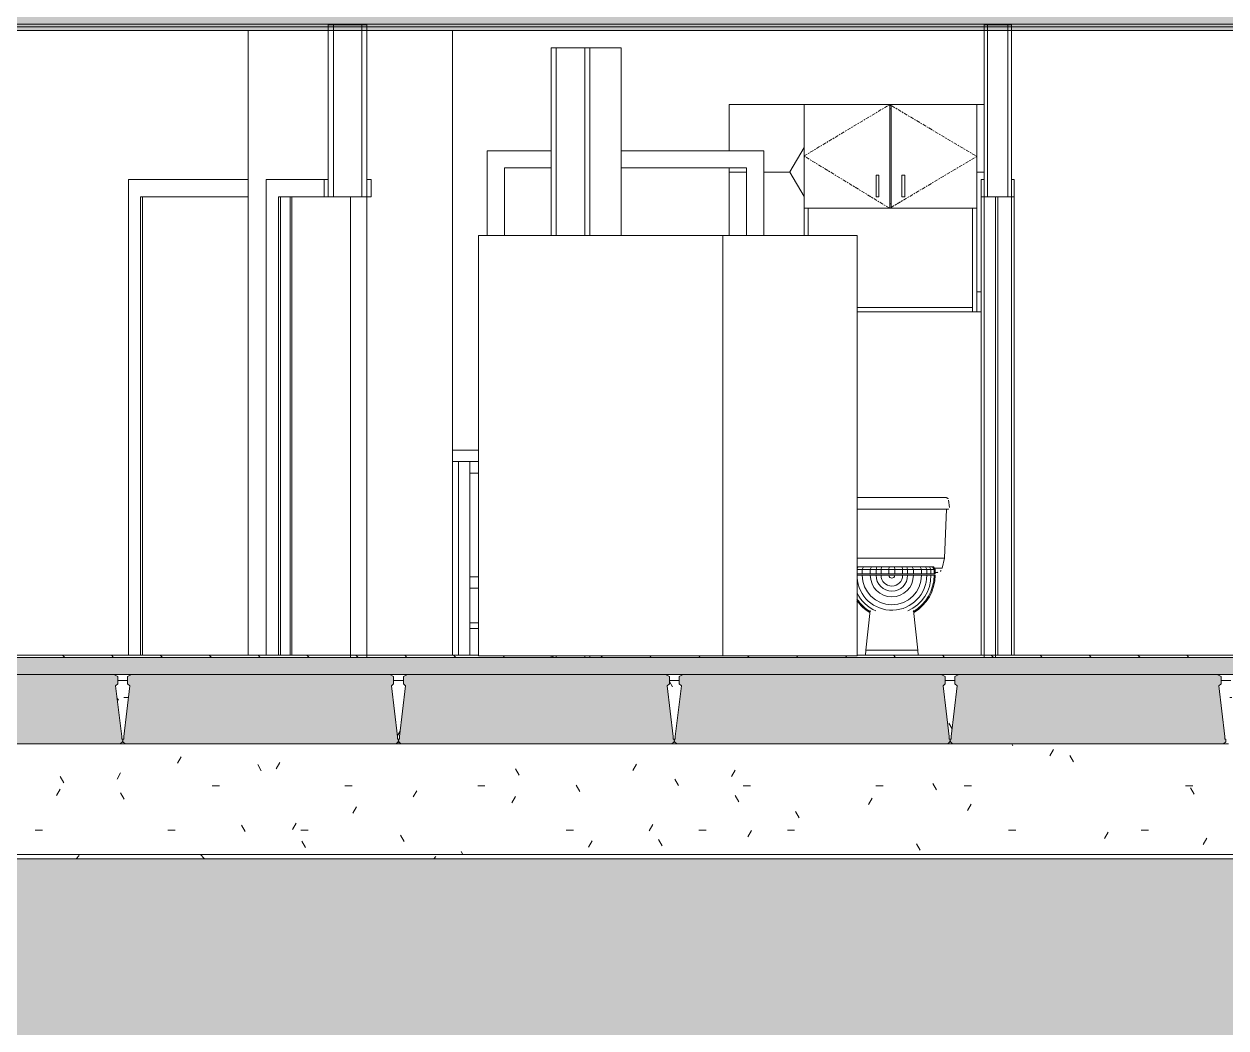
# Model space of a CAD drawing. Header units: inches. Extents: x -4168 to 1483, y -300 to 637.
# Drawn here: x -2450.6 to -2242, y -64.4 to 110 of the extents above; entities that cross this region are included whole.
import ezdxf

# ---------------------------------------------------------------- set-up
doc = ezdxf.new("R2010")
doc.units = ezdxf.units.IN
doc.header["$MEASUREMENT"] = 0
doc.linetypes.add('Center', pattern=[1.25, 0.25, -0.1875, 0.625, -0.1875])
doc.linetypes.add('Grid Line 1_2_', pattern=[0.875, 0.5, -0.125, 0.125, -0.125])
for name, color, linetype, lineweight in [('0-1', 7, 'Continuous', 5), ('0-2', 9, 'Continuous', 9), ('0-3', 55, 'Continuous', 9), ('A-CLNG-1', 251, 'Continuous', 5), ('A-CLNG-2', 13, 'Continuous', 9), ('A-CLNG-PATT-1', 45, 'Continuous', 9), ('A-DOOR-2', 253, 'Continuous', 9), ('A-DOOR-3', 133, 'Continuous', 20), ('A-DOOR-FRAM-1', 133, 'Continuous', 20), ('A-DOOR-FRAM-2', 253, 'Continuous', 9), ('A-FLOR-7', 192, 'Continuous', 9), ('A-FLOR-LEVL-1', 51, 'Grid Line 1_2_', 9), ('A-FLOR-MCUT-2', 51, 'Continuous', 9), ('A-FLOR-PATT-1', 45, 'Continuous', 9), ('A-WALL-1', 253, 'Continuous', 9), ('A-WALL-2', 53, 'Continuous', 13), ('A-WALL-3', 9, 'Continuous', 9), ('A-WALL-PATT-1', 9, 'Continuous', 9), ('A-WALL-PATT-3', 55, 'Continuous', 9), ('I-WALL-1', 9, 'Continuous', 9), ('I-WALL-2', 253, 'Continuous', 9), ('P-SANR-FIXT-1', 9, 'Continuous', 9), ('Q-CASE-1', 253, 'Continuous', 9), ('Q-CASE-2', 9, 'Continuous', 9), ('Q-CASE-3', 253, 'Center', 9), ('S-BEAM-2', 7, 'Continuous', 9), ('S-BEAM-4', 55, 'Continuous', 9), ('S-BEAM-5', 50, 'Continuous', 9)]:
    doc.layers.add(name, color=color, linetype=linetype, lineweight=lineweight)
pattern_1 = [(0, (-3769.654, 146.633), (15.36, 3.84), [1.267, -10.253, 1.267, -10.253, -61.44]), (0, (-3769.654, 146.633), (15.36, 3.84), [-23.04, 1.267, -21.773, 1.267, -10.253, -26.88]), (0, (-3769.654, 146.633), (15.36, 3.84), [-57.6, 1.267, -6.413, 1.267, -17.933]), (120, (-3763.894, 148.553), (-11.0055376, 11.38215), [1.267, -10.253, 1.267, -10.253, -61.44]), (120, (-3763.894, 148.553), (-11.0055376, 11.38215), [-23.04, 1.267, -21.773, 1.267, -10.253, -26.88]), (120, (-3763.894, 148.553), (-11.0055376, 11.38215), [-57.6, 1.267, -6.413, 1.267, -17.933]), (240, (-3761.974, 156.233), (-4.3544624, -15.22215), [1.267, -10.253, 1.267, -10.253, -61.44]), (240, (-3761.974, 156.233), (-4.3544624, -15.22215), [-23.04, 1.267, -21.773, 1.267, -10.253, -26.88]), (240, (-3761.974, 156.233), (-4.3544624, -15.22215), [-57.6, 1.267, -6.413, 1.267, -17.933])]
pattern_2 = [(0, (-3769.654, 146.633), (30.72, 7.68), [1.267, -21.773, 1.267, -21.773, -122.88]), (0, (-3769.654, 146.633), (30.72, 7.68), [-46.08, 1.267, -44.813, 1.267, -21.773, -53.76]), (0, (-3769.654, 146.633), (30.72, 7.68), [-115.2, 1.267, -14.093, 1.267, -37.133]), (120, (-3758.134, 150.473), (-22.011075, 22.7643), [1.267, -21.773, 1.267, -21.773, -122.88]), (120, (-3758.134, 150.473), (-22.011075, 22.7643), [-46.08, 1.267, -44.813, 1.267, -21.773, -53.76]), (120, (-3758.134, 150.473), (-22.011075, 22.7643), [-115.2, 1.267, -14.093, 1.267, -37.133]), (240, (-3754.294, 165.833), (-8.708925, -30.4443), [1.267, -21.773, 1.267, -21.773, -122.88]), (240, (-3754.294, 165.833), (-8.708925, -30.4443), [-46.08, 1.267, -44.813, 1.267, -21.773, -53.76]), (240, (-3754.294, 165.833), (-8.708925, -30.4443), [-115.2, 1.267, -14.093, 1.267, -37.133])]

# ---------------------------------------------------------------- blocks, each defined once
blk = doc.blocks.new('SWING - SINGLE - FLUSH - SWING - FLUSH - 2-10 x 6-8 - PRIVACY-V20-BUILDING SECTION - NORTH_SOUTH THRU PARKING RAMP - LOOKING WEST')
at = {"layer": 'A-DOOR-3'}
for p, q in [((-2281.97, 80), (-2283.97, 80)), ((-2283.97, 80), (-2283.97, 0)), ((-2281.97, 0), (-2281.97, 80)), ((-2283.97, 0), (-2281.97, 0))]:
    blk.add_line(p, q, dxfattribs=at)
at = {"layer": 'A-DOOR-FRAM-1'}
for p, q in [((-2284.47, 83), (-2284.47, 80)), ((-2283.97, 83), (-2284.47, 83)), ((-2283.97, 80), (-2283.97, 83)), ((-2278.72, 83), (-2279.22, 83)), ((-2279.22, 83), (-2279.22, 80)), ((-2278.72, 80), (-2278.72, 83)), ((-2284.47, 80), (-2283.97, 80)), ((-2279.22, 80), (-2278.72, 80))]:
    blk.add_line(p, q, dxfattribs=at)
at = {"layer": 'A-DOOR-FRAM-2'}
for p, q in [((-2284.47, 0.37), (-2284.47, 80)), ((-2279.22, 0.37), (-2279.22, 80)), ((-2278.72, 80), (-2278.72, 0.37))]:
    blk.add_line(p, q, dxfattribs=at)
blk = doc.blocks.new('SWING - SINGLE - FLUSH - SWING - FLUSH - 2-10 x 6-8 - PRIVACY-V21-BUILDING SECTION - NORTH_SOUTH THRU PARKING RAMP - LOOKING WEST')
at = {"layer": 'A-DOOR-2'}
blk.add_line((-2404.15, 80), (-2404.15, 0.37), dxfattribs=at)
at = {"layer": 'A-DOOR-3'}
for p, q in [((-2393.93, 80), (-2393.93, 0)), ((-2391.1, 80), (-2393.93, 80)), ((-2391.1, 0), (-2391.1, 80)), ((-2393.93, 0), (-2391.1, 0))]:
    blk.add_line(p, q, dxfattribs=at)
at = {"layer": 'A-DOOR-FRAM-1'}
for p, q in [((-2398.52, 83), (-2398.52, 80)), ((-2397.82, 83), (-2398.52, 83)), ((-2397.82, 80), (-2397.82, 83)), ((-2390.39, 83), (-2391.1, 83)), ((-2391.1, 83), (-2391.1, 80)), ((-2390.39, 80), (-2390.39, 83)), ((-2398.52, 80), (-2397.82, 80)), ((-2391.1, 80), (-2390.39, 80))]:
    blk.add_line(p, q, dxfattribs=at)
at = {"layer": 'A-DOOR-FRAM-2'}
for p, q in [((-2408.57, 83), (-2408.57, 0.37)), ((-2398.52, 83), (-2408.57, 83)), ((-2406.45, 0.37), (-2406.45, 80)), ((-2406.45, 80), (-2398.52, 80)), ((-2406.09, 80), (-2406.09, 0.37))]:
    blk.add_line(p, q, dxfattribs=at)
blk = doc.blocks.new('Bath Vanity - Bath Vanity 60_-V22-BUILDING SECTION - NORTH_SOUTH THRU PARKING RAMP - LOOKING WEST')
at = {"layer": 'Q-CASE-2'}
for p, q in [((-2376.22, 36), (-2371.74, 36)), ((-2371.74, 34), (-2376.22, 34)), ((-2375.22, 34), (-2375.22, 0.37)), ((-2373.22, 32), (-2373.22, 34)), ((-2373.22, 34), (-2373.22, 0.37)), ((-2373.22, 32), (-2371.74, 32)), ((-2373.22, 32), (-2373.22, 14)), ((-2371.74, 32), (-2373.22, 32)), ((-2371.74, 14), (-2373.22, 14)), ((-2373.22, 12), (-2373.22, 14)), ((-2371.74, 14), (-2373.22, 14)), ((-2371.74, 12), (-2373.22, 12)), ((-2373.22, 6), (-2371.74, 6)), ((-2373.22, 5), (-2371.74, 5))]:
    blk.add_line(p, q, dxfattribs=at)
blk = doc.blocks.new('Toilet-Domestic-3D - Toilet-Domestic-3D-V23-BUILDING SECTION - NORTH_SOUTH THRU PARKING RAMP - LOOKING WEST')
at = {"layer": 'P-SANR-FIXT-1'}
for p, q in [((-2293.72, 27.75), (-2305.98, 27.75)), ((-2293.22, 27.75), (-2292.51, 27.75)), ((-2293.22, 27.75), (-2292.51, 27.75)), ((-2291.47, 27.75), (-2290.97, 27.75)), ((-2291.47, 27.75), (-2290.97, 27.75)), ((-2289.99, 26.02), (-2290.11, 27.29)), ((-2305.98, 25.75), (-2293.72, 25.75)), ((-2290.86, 17.25), (-2290.47, 25.75)), ((-2305.98, 17.25), (-2293.72, 17.25)), ((-2293.72, 17.25), (-2290.86, 17.25)), ((-2291.22, 15.49), (-2290.86, 17.25)), ((-2305.98, 15.36), (-2305.8, 15.75)), ((-2305.98, 15.75), (-2305.8, 15.75)), ((-2305.98, 15.25), (-2305.1, 15.25)), ((-2305.1, 15.24), (-2305.98, 15.24)), ((-2305.8, 15.75), (-2304.88, 15.75)), ((-2305.1, 15.24), (-2304.88, 15.75)), ((-2305.1, 15.25), (-2303.71, 15.25)), ((-2303.71, 15.24), (-2305.1, 15.24)), ((-2305.1, 14.5), (-2305.1, 15.24)), ((-2304.88, 15.75), (-2303.52, 15.75)), ((-2303.71, 15.25), (-2303.52, 15.75)), ((-2303.71, 15.25), (-2302.71, 15.25)), ((-2302.71, 15.24), (-2303.71, 15.24)), ((-2303.71, 14.5), (-2303.71, 15.24)), ((-2303.52, 15.75), (-2302.56, 15.75)), ((-2302.71, 15.25), (-2302.56, 15.75)), ((-2302.71, 15.25), (-2301.84, 15.25)), ((-2301.84, 15.24), (-2302.71, 15.24)), ((-2302.71, 14.5), (-2302.71, 15.24)), ((-2302.56, 15.75), (-2301.74, 15.75)), ((-2301.84, 15.25), (-2301.74, 15.75)), ((-2301.84, 15.25), (-2300.47, 15.25)), ((-2300.47, 15.24), (-2301.84, 15.24)), ((-2301.84, 14.5), (-2301.84, 15.24)), ((-2301.74, 15.75), (-2300.43, 15.75)), ((-2300.47, 15.25), (-2300.43, 15.75)), ((-2300.47, 15.25), (-2299.47, 15.25)), ((-2299.47, 15.24), (-2300.47, 15.24)), ((-2300.47, 14.5), (-2300.47, 15.24)), ((-2300.43, 15.75), (-2299.51, 15.75)), ((-2299.47, 15.25), (-2299.51, 15.75)), ((-2299.51, 15.75), (-2298.2, 15.75)), ((-2299.47, 15.25), (-2298.1, 15.25)), ((-2298.1, 15.24), (-2299.47, 15.24)), ((-2299.47, 14.5), (-2299.47, 15.24)), ((-2298.1, 15.25), (-2298.2, 15.75)), ((-2298.2, 15.75), (-2297.38, 15.75)), ((-2298.1, 15.25), (-2297.23, 15.25)), ((-2298.1, 14.5), (-2298.1, 15.25)), ((-2297.23, 15.24), (-2298.1, 15.24)), ((-2297.23, 15.25), (-2297.38, 15.75)), ((-2297.38, 15.75), (-2296.42, 15.75)), ((-2297.23, 15.25), (-2296.23, 15.25)), ((-2296.23, 15.24), (-2297.23, 15.24)), ((-2297.23, 14.5), (-2297.23, 15.24)), ((-2296.23, 15.25), (-2296.42, 15.75)), ((-2296.42, 15.75), (-2295.06, 15.75)), ((-2296.23, 15.25), (-2294.85, 15.25)), ((-2296.23, 14.5), (-2296.23, 15.25)), ((-2294.84, 15.24), (-2296.23, 15.24)), ((-2294.84, 15.24), (-2295.06, 15.75)), ((-2295.06, 15.75), (-2294.14, 15.75)), ((-2294.84, 15.25), (-2293.91, 15.25)), ((-2293.91, 15.24), (-2294.84, 15.24)), ((-2294.84, 14.5), (-2294.84, 15.24)), ((-2293.91, 15.24), (-2294.14, 15.75)), ((-2294.14, 15.75), (-2293.42, 15.75)), ((-2293.91, 15.25), (-2293.19, 15.25)), ((-2293.91, 14.5), (-2293.91, 15.25)), ((-2293.18, 15.24), (-2293.91, 15.24)), ((-2293.18, 15.24), (-2293.42, 15.75)), ((-2293.42, 15.75), (-2292.89, 15.75)), ((-2293.18, 15.25), (-2292.64, 15.25)), ((-2292.64, 15.24), (-2293.18, 15.24)), ((-2293.18, 14.5), (-2293.18, 15.24)), ((-2292.64, 15.24), (-2292.89, 15.75)), ((-2292.89, 15.75), (-2292.72, 15.75)), ((-2292.47, 15.24), (-2292.72, 15.75)), ((-2292.64, 15.25), (-2292.47, 15.25)), ((-2292.64, 14.5), (-2292.64, 15.25)), ((-2292.47, 15.24), (-2292.64, 15.24)), ((-2292.58, 15.49), (-2291.22, 15.49)), ((-2292.47, 14.5), (-2292.47, 15.25)), ((-2305.1, 14.5), (-2305.98, 14.5)), ((-2305.98, 14.25), (-2305.1, 14.25)), ((-2303.71, 14.5), (-2305.1, 14.5)), ((-2305.1, 14.25), (-2303.71, 14.25)), ((-2302.71, 14.5), (-2303.71, 14.5)), ((-2303.71, 14.25), (-2302.71, 14.25)), ((-2301.84, 14.5), (-2302.71, 14.5)), ((-2302.71, 14.25), (-2301.84, 14.25)), ((-2300.47, 14.5), (-2301.84, 14.5)), ((-2301.84, 14.25), (-2300.47, 14.25)), ((-2299.47, 14.5), (-2300.47, 14.5)), ((-2300.47, 14.25), (-2299.97, 14.25)), ((-2299.97, 14.25), (-2299.47, 14.25)), ((-2298.1, 14.5), (-2299.47, 14.5)), ((-2299.47, 14.25), (-2298.1, 14.25)), ((-2297.23, 14.5), (-2298.1, 14.5)), ((-2298.1, 14.25), (-2297.23, 14.25)), ((-2296.23, 14.5), (-2297.23, 14.5)), ((-2297.23, 14.25), (-2296.23, 14.25)), ((-2294.84, 14.5), (-2296.23, 14.5)), ((-2296.23, 14.25), (-2294.84, 14.25)), ((-2293.91, 14.5), (-2294.84, 14.5)), ((-2294.84, 14.25), (-2293.91, 14.25)), ((-2293.18, 14.5), (-2293.91, 14.5)), ((-2293.91, 14.25), (-2293.18, 14.25)), ((-2292.64, 14.5), (-2293.18, 14.5)), ((-2293.18, 14.25), (-2292.64, 14.25)), ((-2292.47, 14.5), (-2292.64, 14.5)), ((-2292.64, 14.25), (-2292.47, 14.25)), ((-2303.72, 8.12), (-2304.47, 1.25)), ((-2295.47, 1.25), (-2296.22, 8.12)), ((-2304.47, 1.25), (-2304.57, 0.37)), ((-2304.25, 1.25), (-2304.47, 1.25)), ((-2304.47, 1.25), (-2304.25, 1.25)), ((-2303.61, 1.25), (-2304.25, 1.25)), ((-2304.25, 1.25), (-2303.61, 1.25)), ((-2302.62, 1.25), (-2303.61, 1.25)), ((-2303.61, 1.25), (-2302.62, 1.25)), ((-2301.36, 1.25), (-2302.62, 1.25)), ((-2302.62, 1.25), (-2301.36, 1.25)), ((-2299.97, 1.25), (-2301.36, 1.25)), ((-2301.36, 1.25), (-2299.97, 1.25)), ((-2298.58, 1.25), (-2299.97, 1.25)), ((-2299.97, 1.25), (-2295.69, 1.25)), ((-2297.33, 1.25), (-2298.58, 1.25)), ((-2296.33, 1.25), (-2297.33, 1.25)), ((-2295.69, 1.25), (-2296.33, 1.25)), ((-2295.47, 1.25), (-2295.69, 1.25)), ((-2295.69, 1.25), (-2295.47, 1.25)), ((-2295.38, 0.37), (-2295.47, 1.25))]:
    blk.add_line(p, q, dxfattribs=at)
at = {"layer": 'P-SANR-FIXT-1', "flags": 128}
for points in [[(-2290.6, 27.75), (-2290.61, 27.75), (-2290.61, 27.75), (-2290.63, 27.75), (-2290.64, 27.75), (-2290.67, 27.75), (-2290.69, 27.75), (-2290.73, 27.75), (-2290.76, 27.75), (-2290.8, 27.75), (-2290.85, 27.75), (-2290.9, 27.75), (-2290.96, 27.75), (-2291.02, 27.75), (-2291.08, 27.75), (-2291.15, 27.75), (-2291.22, 27.75), (-2291.3, 27.75), (-2291.38, 27.75), (-2291.46, 27.75), (-2291.55, 27.75), (-2291.64, 27.75), (-2291.73, 27.75), (-2291.83, 27.75), (-2291.93, 27.75), (-2292.04, 27.75), (-2292.14, 27.75), (-2292.25, 27.75), (-2292.36, 27.75), (-2292.48, 27.75), (-2292.59, 27.75), (-2292.71, 27.75), (-2292.83, 27.75), (-2292.95, 27.75), (-2293.07, 27.75), (-2293.19, 27.75), (-2293.31, 27.75), (-2293.44, 27.75), (-2293.56, 27.75), (-2293.69, 27.75), (-2293.72, 27.75)], [(-2293.72, 25.75), (-2293.58, 25.75), (-2293.44, 25.75), (-2293.3, 25.75), (-2293.17, 25.75), (-2293.03, 25.75), (-2292.89, 25.75), (-2292.76, 25.75), (-2292.63, 25.75), (-2292.5, 25.75), (-2292.37, 25.75), (-2292.24, 25.75), (-2292.12, 25.75), (-2291.99, 25.75), (-2291.87, 25.75), (-2291.76, 25.75), (-2291.64, 25.75), (-2291.53, 25.75), (-2291.43, 25.75), (-2291.33, 25.75), (-2291.23, 25.75), (-2291.13, 25.75), (-2291.04, 25.75), (-2290.95, 25.75), (-2290.87, 25.75), (-2290.79, 25.75), (-2290.72, 25.75), (-2290.65, 25.75), (-2290.59, 25.75), (-2290.53, 25.75), (-2290.48, 25.75), (-2290.43, 25.75), (-2290.39, 25.75), (-2290.35, 25.75), (-2290.32, 25.75), (-2290.29, 25.75), (-2290.27, 25.75), (-2290.26, 25.75), (-2290.25, 25.75), (-2290.24, 25.75), (-2290.24, 25.75)], [(-2292.46, 14.75), (-2292.43, 14.75), (-2292.39, 14.75), (-2292.36, 14.75), (-2292.34, 14.75), (-2292.31, 14.75), (-2292.29, 14.75), (-2292.27, 14.75), (-2292.25, 14.75), (-2292.23, 14.75), (-2292.22, 14.75), (-2292.21, 14.75), (-2292.2, 14.75), (-2292.19, 14.75), (-2292.18, 14.75), (-2292.18, 14.75), (-2292.18, 14.75)]]:
    blk.add_lwpolyline(points, dxfattribs=at)
at = {"layer": 'P-SANR-FIXT-1'}
for radius, start, end in [(6.06, 183.3811, 0), (5.13, 180, 0), (3.74, 180, 0), (2.74, 180, 0), (1.87, 180, 0), (0.5, 180, 0), (6.79, 294.2672, 0), (7.33, 300.3592, 0), (7.5, 300.4817, 0), (6.79, 207.1082, 245.7328), (7.33, 214.2824, 239.6408), (7.5, 216.21, 239.5183)]:
    blk.add_arc((-2299.97, 14.25), radius, start, end, dxfattribs=at)
for points, knots in [([(-2290.19, 27.52), (-2290.2, 27.54), (-2290.22, 27.57), (-2290.27, 27.62), (-2290.31, 27.66), (-2290.37, 27.69), (-2290.42, 27.72), (-2290.5, 27.74), (-2290.56, 27.75), (-2290.6, 27.75)], [-0.6666667, -0.6666667, -0.6666667, -0.6666667, -0.5833333, -0.5, -0.4166667, -0.3333333, -0.25, -0.1666667, 0, 0, 0, 0]), ([(-2290.24, 25.75), (-2290.23, 25.75), (-2290.2, 25.75), (-2290.17, 25.76), (-2290.15, 25.77), (-2290.14, 25.77)], [-1, -1, -1, -1, -0.875, -0.8125, -0.75, -0.75, -0.75, -0.75])]:
    blk.add_open_spline(points, degree=3, knots=knots, dxfattribs=at)
for points in [[(-2292.18, 14.75), (-2292.11, 14.75), (-2292.03, 14.76), (-2291.96, 14.77)], [(-2291.57, 14.96), (-2291.55, 14.98), (-2291.49, 15.03), (-2291.44, 15.08), (-2291.42, 15.11)]]:
    blk.add_open_spline(points, degree=3, dxfattribs=at)
blk = doc.blocks.new('300 Series Wall Hung Cabinet_326 - 30_-V12-BUILDING SECTION - NORTH_SOUTH THRU PARKING RAMP - LOOKING WEST')
at = {"layer": 'Q-CASE-1'}
for p, q in [((-2315.22, 232), (-2315.22, 214)), ((-2300.35, 232), (-2315.22, 232)), ((-2300.35, 214), (-2300.35, 232)), ((-2300.35, 232), (-2300.1, 232)), ((-2300.1, 232), (-2300.1, 214)), ((-2285.22, 232), (-2300.1, 232)), ((-2285.22, 214), (-2285.22, 232)), ((-2300.1, 231.25), (-2300.35, 231.25)), ((-2315.22, 214), (-2300.35, 214)), ((-2315.22, 209.25), (-2315.22, 214)), ((-2314.47, 214), (-2314.47, 209.25)), ((-2300.35, 214.75), (-2300.1, 214.75)), ((-2300.1, 214), (-2300.35, 214)), ((-2300.1, 214), (-2285.22, 214)), ((-2285.97, 196), (-2285.97, 214)), ((-2285.22, 214), (-2285.22, 196)), ((-2305.98, 196.75), (-2285.97, 196.75)), ((-2285.97, 196), (-2285.97, 196.75)), ((-2285.97, 196), (-2305.98, 196)), ((-2285.97, 196), (-2285.22, 196))]:
    blk.add_line(p, q, dxfattribs=at)
at = {"layer": 'Q-CASE-2'}
for p, q in [((-2302.72, 219.75), (-2302.23, 219.75)), ((-2302.72, 216), (-2302.72, 219.75)), ((-2302.23, 219.75), (-2302.23, 216)), ((-2298.22, 219.75), (-2297.73, 219.75)), ((-2298.22, 216), (-2298.22, 219.75)), ((-2297.73, 219.75), (-2297.73, 216)), ((-2302.72, 216), (-2302.23, 216)), ((-2298.22, 216), (-2297.73, 216))]:
    blk.add_line(p, q, dxfattribs=at)
at = {"layer": 'Q-CASE-3'}
for p, q in [((-2300.35, 232), (-2315.22, 223.08)), ((-2300.35, 232), (-2285.22, 223)), ((-2315.22, 223.08), (-2300.35, 214)), ((-2285.22, 223), (-2300.35, 214))]:
    blk.add_line(p, q, dxfattribs=at)
blk = doc.blocks.new('BATHROOM MIRROR - BATHROOM MIRROR 48_-V13-BUILDING SECTION - NORTH_SOUTH THRU PARKING RAMP - LOOKING WEST')
at = {"layer": 'Q-CASE-2'}
for p, q in [((-2370.22, 224), (-2370.22, 209.25)), ((-2359.1, 224), (-2370.22, 224)), ((-2322.22, 224), (-2346.99, 224)), ((-2322.22, 209.25), (-2322.22, 224)), ((-2367.22, 221), (-2359.1, 221)), ((-2367.22, 209.25), (-2367.22, 221)), ((-2346.99, 221), (-2325.22, 221)), ((-2325.22, 221), (-2325.22, 209.25))]:
    blk.add_line(p, q, dxfattribs=at)
blk = doc.blocks.new('CTS6032CP - CTS6032CP-3806650-BUILDING SECTION - NORTH_SOUTH THRU PARKING RAMP - LOOKING WEST')
at = {"layer": 'P-SANR-FIXT-1'}
for p, q in [((-2371.74, 209.25), (-2371.74, 136.25)), ((-2329.31, 209.25), (-2371.74, 209.25)), ((-2329.31, 209.25), (-2329.31, 136.25)), ((-2305.98, 209.25), (-2329.31, 209.25)), ((-2305.98, 136.25), (-2305.98, 209.25)), ((-2329.31, 136.25), (-2371.74, 136.25)), ((-2305.98, 136.25), (-2329.31, 136.25))]:
    blk.add_line(p, q, dxfattribs=at)
blk = doc.blocks.new('SWING - SINGLE - FLUSH - SWING - FLUSH - 3-0 x 6-8 - PASSAGE-V24-BUILDING SECTION - NORTH_SOUTH THRU PARKING RAMP - LOOKING WEST')
at = {"layer": 'A-DOOR-2'}
blk.add_line((-2430.03, 80), (-2430.03, 0.37), dxfattribs=at)
at = {"layer": 'A-DOOR-FRAM-2'}
for p, q in [((-2432.5, 83), (-2432.5, 0.37)), ((-2411.69, 83), (-2432.5, 83)), ((-2430.38, 0.37), (-2430.38, 80)), ((-2430.38, 80), (-2411.69, 80)), ((-2430.03, 0.37), (-2430.03, 80))]:
    blk.add_line(p, q, dxfattribs=at)
blk = doc.blocks.new('CTR - 1st Phase - Unit Layouts_rvt-1-BUILDING SECTION - NORTH_SOUTH THRU PARKING RAMP - LOOKING WEST')
at = {"layer": 'A-WALL-PATT-1'}
h = blk.add_hatch(dxfattribs=at)
h.set_pattern_fill('FP_6', color=256, style=0, pattern_type=2)
h.set_pattern_definition([(0, (-3769.654, 146.633), (18, 10.392), [12, -24]), (120, (-3769.654, 146.633), (-17.999736, 10.39246), [12, -24]), (60, (-3769.654, 146.633), (0.000264, 20.78446), [0, -24, 12, 0])])
h.paths.add_polyline_path([(-2285.22, 60), (-2284.47, 60), (-2284.47, 83), (-2283.97, 83), (-2283.97, 96), (-2285.22, 96), (-2285.22, 80)], flags=0)
h.paths.add_polyline_path([(-2325.22, 73.25), (-2325.22, 85), (-2328.22, 85), (-2328.22, 73.25)], flags=0)
h.paths.add_polyline_path([(-2322.22, 73.25), (-2315.22, 73.25), (-2315.22, 96), (-2328.22, 96), (-2328.22, 88), (-2322.22, 88), (-2322.22, 85)], flags=0)
at = {"layer": 'A-WALL-1'}
for p, q in [((-2397.82, 109.87), (-2397.82, 80)), ((-2391.1, 109.87), (-2397.82, 109.87)), ((-2391.1, 80), (-2391.1, 109.87)), ((-2283.97, 109.87), (-2283.97, 80)), ((-2279.22, 109.87), (-2283.97, 109.87)), ((-2279.22, 80), (-2279.22, 109.87)), ((-2397.82, 80), (-2391.1, 80)), ((-2283.97, 80), (-2279.22, 80))]:
    blk.add_line(p, q, dxfattribs=at)
at = {"layer": 'A-WALL-2'}
for p, q in [((-2396.93, 80), (-2396.93, 109.87)), ((-2391.98, 80), (-2391.98, 109.87)), ((-2283.35, 80), (-2283.35, 109.87)), ((-2279.85, 80), (-2279.85, 109.87)), ((-2358.22, 73.25), (-2358.22, 105.87)), ((-2353.27, 73.25), (-2353.27, 105.87)), ((-2358.22, 0), (-2358.22, 0.25)), ((-2353.27, 0), (-2353.27, 0.25))]:
    blk.add_line(p, q, dxfattribs=at)
at = {"layer": 'A-WALL-3'}
for p, q in [((-2411.69, 0.37), (-2411.69, 108.87)), ((-2376.22, 108.87), (-2376.22, 0.37)), ((-2315.22, 96), (-2328.22, 96)), ((-2328.22, 96), (-2328.22, 88)), ((-2283.97, 96), (-2285.22, 96)), ((-2328.22, 85), (-2328.22, 73.25)), ((-2430.03, 0.37), (-2430.03, 80)), ((-2406.09, 0.37), (-2406.09, 80)), ((-2404.42, 80), (-2404.42, 0.37)), ((-2281.6, 80), (-2281.6, 0.37)), ((-2279.22, 80), (-2279.22, 0.37)), ((-2285.22, 60), (-2284.47, 60))]:
    blk.add_line(p, q, dxfattribs=at)
at = {"layer": 'I-WALL-1'}
for p, q in [((-2346.99, 105.87), (-2352.38, 105.87)), ((-2346.99, 73.25), (-2346.99, 105.87))]:
    blk.add_line(p, q, dxfattribs=at)
at = {"layer": 'I-WALL-2'}
for p, q in [((-2359.1, 105.87), (-2359.1, 73.25)), ((-2352.38, 105.87), (-2359.1, 105.87)), ((-2352.38, 73.25), (-2352.38, 105.87)), ((-2359.1, 0.25), (-2359.1, 0)), ((-2352.38, 0), (-2352.38, 0.25)), ((-2359.1, 0), (-2352.38, 0))]:
    blk.add_line(p, q, dxfattribs=at)
at = {"layer": '0-2'}
for name, p in [('300 Series Wall Hung Cabinet_326 - 30_-V12-BUILDING SECTION - NORTH_SOUTH THRU PARKING RAMP - LOOKING WEST', (0, -136)), ('BATHROOM MIRROR - BATHROOM MIRROR 48_-V13-BUILDING SECTION - NORTH_SOUTH THRU PARKING RAMP - LOOKING WEST', (0, -136)), ('SWING - SINGLE - FLUSH - SWING - FLUSH - 3-0 x 6-8 - PASSAGE-V24-BUILDING SECTION - NORTH_SOUTH THRU PARKING RAMP - LOOKING WEST', (0, 0)), ('SWING - SINGLE - FLUSH - SWING - FLUSH - 2-10 x 6-8 - PRIVACY-V21-BUILDING SECTION - NORTH_SOUTH THRU PARKING RAMP - LOOKING WEST', (0, 0)), ('SWING - SINGLE - FLUSH - SWING - FLUSH - 2-10 x 6-8 - PRIVACY-V20-BUILDING SECTION - NORTH_SOUTH THRU PARKING RAMP - LOOKING WEST', (0, 0)), ('CTS6032CP - CTS6032CP-3806650-BUILDING SECTION - NORTH_SOUTH THRU PARKING RAMP - LOOKING WEST', (0, -136)), ('Bath Vanity - Bath Vanity 60_-V22-BUILDING SECTION - NORTH_SOUTH THRU PARKING RAMP - LOOKING WEST', (0, 0)), ('Toilet-Domestic-3D - Toilet-Domestic-3D-V23-BUILDING SECTION - NORTH_SOUTH THRU PARKING RAMP - LOOKING WEST', (0, 0))]:
    blk.add_blockref(name, p, dxfattribs=at)
blk = doc.blocks.new('034100 - Precast Structural Concrete - Inverted Tee - IT 24IT31 _11_F _ 11_B SHELF_-1980511-BUILDING SECTION - NORTH_SOUTH THRU PARKING RAMP - LOOKING WEST')
at = {"layer": 'S-BEAM-4'}
h = blk.add_hatch(dxfattribs=at)
h.set_pattern_fill('FP_5', color=256, style=0, pattern_type=2)
h.set_pattern_definition(pattern_2)
h.paths.add_polyline_path([(-2185.34, -15), (-2185.34, -4), (-2194.93, -4), (-2194.93, -4.57), (-2195.33, -4.97), (-2194.26, -13.82), (-2194.26, -14.21), (-2194.09, -14.21), (-2194.13, -14.69), (-2194.5, -15), (-2186.32, -15)], flags=0)
h.paths.add_polyline_path([(-2385.62, -14.21), (-2385.44, -14.21), (-2385.44, -13.74), (-2384.37, -4.97), (-2384.77, -4.57), (-2384.77, -4), (-2386.46, -4), (-2386.46, -4.57), (-2386.86, -4.97), (-2385.79, -13.95), (-2385.79, -14.21), (-2385.66, -14.21)], flags=0)
h.paths.add_polyline_path([(-2385.2, -15), (-2385.57, -14.69), (-2385.62, -14.21), (-2385.66, -14.69), (-2386.03, -15), (-2385.44, -15)], flags=0)
h.paths.add_polyline_path([(-2337.73, -14.21), (-2337.56, -14.21), (-2337.56, -13.74), (-2336.49, -4.97), (-2336.89, -4.57), (-2336.89, -4), (-2338.58, -4), (-2338.58, -4.57), (-2338.97, -4.97), (-2337.91, -13.82), (-2337.91, -14.21), (-2337.77, -14.21)], flags=0)
h.paths.add_polyline_path([(-2337.73, -15), (-2337.32, -15), (-2337.69, -14.69), (-2337.73, -14.21), (-2337.77, -14.69), (-2338.15, -15), (-2337.77, -15)], flags=0)
h.paths.add_polyline_path([(-2481.38, -14.21), (-2481.2, -14.21), (-2481.2, -13.74), (-2480.14, -4.97), (-2480.53, -4.57), (-2480.53, -4), (-2482.23, -4), (-2482.23, -4.57), (-2482.62, -4.97), (-2481.56, -13.82), (-2481.56, -14.21), (-2481.42, -14.21)], flags=0)
h.paths.add_polyline_path([(-2481.2, -15), (-2480.96, -15), (-2481.34, -14.69), (-2481.38, -14.21), (-2481.42, -14.69), (-2481.8, -15), (-2481.34, -15)], flags=0)
h.paths.add_polyline_path([(-2433.5, -14.21), (-2433.32, -14.21), (-2433.32, -13.74), (-2432.26, -4.97), (-2432.65, -4.57), (-2432.65, -4), (-2434.34, -4), (-2434.34, -4.57), (-2434.74, -4.97), (-2433.67, -13.82), (-2433.67, -14.21), (-2433.54, -14.21)], flags=0)
h.paths.add_polyline_path([(-2433.32, -15), (-2433.08, -15), (-2433.46, -14.69), (-2433.5, -14.21), (-2433.54, -14.69), (-2433.91, -15), (-2433.46, -15)], flags=0)
h.paths.add_polyline_path([(-2289.85, -14.21), (-2289.67, -14.21), (-2289.64, -13.44), (-2288.61, -4.97), (-2289, -4.57), (-2289, -4), (-2290.7, -4), (-2290.7, -4.57), (-2291.09, -4.97), (-2290.03, -13.82), (-2290.03, -14.21), (-2289.89, -14.21)], flags=0)
h.paths.add_polyline_path([(-2289.85, -15), (-2289.43, -15), (-2289.81, -14.69), (-2289.85, -14.21), (-2289.89, -14.69), (-2290.27, -15), (-2289.89, -15)], flags=0)
h.paths.add_polyline_path([(-2241.97, -14.21), (-2241.79, -14.2), (-2241.79, -13.72), (-2240.73, -4.97), (-2241.12, -4.57), (-2241.12, -4), (-2242.82, -4), (-2242.82, -4.57), (-2243.21, -4.97), (-2242.15, -14.02), (-2242.15, -14.21), (-2242.01, -14.21)], flags=0)
h.paths.add_polyline_path([(-2241.55, -15), (-2241.93, -14.69), (-2241.97, -14.21), (-2242.01, -14.69), (-2242.39, -15), (-2241.79, -15)], flags=0)
h = blk.add_hatch(dxfattribs=at)
h.set_pattern_fill('FP_5', color=256, style=0, pattern_type=2)
h.set_pattern_definition(pattern_2)
h.paths.add_polyline_path([(-2500.2, -34.21), (-2185.34, -34.21), (-2185.34, -15), (-2500.2, -15), (-2500.2, -33.34)], flags=0)
h = blk.add_hatch(dxfattribs=at)
h.set_pattern_fill('FP_15', color=256, style=0, pattern_type=2)
h.set_pattern_definition([(0, (-3769.654, 168.31), (30.72, 5.431), [1.267, -21.773, 1.267, -21.773, -122.88]), (0, (-3769.654, 168.31), (30.72, 5.431), [-46.08, 1.267, -44.813, 1.267, -21.773, -53.76]), (0, (-3769.654, 168.31), (30.72, 5.431), [-115.2, 1.267, -14.093, 1.267, -37.133]), (129.232, (-3758.134, 171.026), (-22.01134, 16.097085), [1.002, -17.213, 1.002, -114.358]), (129.232, (-3758.134, 171.026), (-22.01134, 16.097085), [-19.217, -17.213, 1.002, -35.428, -60.716]), (129.232, (-3758.134, 171.026), (-22.01134, 16.097085), [-72.859, 1.002, -17.213, 1.002, -41.499]), (129.232, (-3758.134, 171.026), (-22.01134, 16.097085), [-92.075, -11.141, 1.002, -29.356]), (230.768, (-3754.294, 181.887), (-8.709237, -21.527142), [1.002, -17.213, 1.002, -114.358]), (230.768, (-3754.294, 181.887), (-8.709237, -21.527142), [-19.217, -17.213, 1.002, -35.428, -60.716]), (230.768, (-3754.294, 181.887), (-8.709237, -21.527142), [-72.859, 1.002, -17.213, 1.002, -41.499]), (230.768, (-3754.294, 181.887), (-8.709237, -21.527142), [-92.075, -11.141, 1.002, -29.356])])
h.paths.add_polyline_path([(-2185.34, -35), (-2185.34, -34.21), (-2500.2, -34.21), (-2500.2, -35), (-2186.32, -35)], flags=0)
for p, q in [((-2432.65, -4), (-2434.34, -4)), ((-2384.77, -4), (-2386.46, -4)), ((-2336.89, -4), (-2338.58, -4)), ((-2289, -4), (-2290.7, -4)), ((-2241.12, -4), (-2242.82, -4)), ((-2433.91, -15), (-2433.08, -15)), ((-2386.03, -15), (-2385.2, -15)), ((-2338.15, -15), (-2337.32, -15)), ((-2290.27, -15), (-2289.43, -15)), ((-2242.39, -15), (-2241.55, -15)), ((-2500.2, -34.21), (-2185.34, -34.21)), ((-2500.2, -35), (-2185.34, -35))]:
    blk.add_line(p, q, dxfattribs=at)
blk = doc.blocks.new('034100 - Precast Structural Concrete - Solid Plank - 12_-1871086-BUILDING SECTION - NORTH_SOUTH THRU PARKING RAMP - LOOKING WEST')
at = {"layer": 'S-BEAM-5'}
blk.add_hatch(color=256, dxfattribs=at).paths.add_polyline_path([(-3133.54, -15), (-3104.26, -15), (-3103.88, -14.69), (-3103.88, -14.21), (-3104.02, -14.21), (-3104.02, -13.74), (-3105.08, -4.97), (-3104.69, -4.57), (-3104.69, -3.31), (-3105.38, -3), (-3150.19, -3), (-3150.88, -3.31), (-3150.88, -4.57), (-3150.49, -4.97), (-3151.55, -14), (-3151.55, -14.21), (-3151.73, -14.21), (-3151.68, -14.69), (-3151.31, -15), (-3150.3, -15)], flags=0)
at = {"layer": 'S-BEAM-2'}
for p, q in [((-3150.19, -3), (-3150.88, -3.31)), ((-3150.88, -3.31), (-3150.88, -4.57)), ((-3105.38, -3), (-3150.19, -3)), ((-3104.69, -3.31), (-3105.38, -3)), ((-3104.69, -4.57), (-3104.69, -3.31)), ((-3150.49, -4.97), (-3151.55, -13.74)), ((-3150.88, -4.57), (-3150.49, -4.97)), ((-3105.08, -4.97), (-3104.69, -4.57)), ((-3104.02, -13.74), (-3105.08, -4.97)), ((-3151.55, -14.21), (-3151.73, -14.21)), ((-3151.73, -14.21), (-3151.68, -14.69)), ((-3151.55, -13.74), (-3151.55, -14.21)), ((-3104.02, -13.82), (-3104.02, -13.74)), ((-3104.02, -14.21), (-3104.02, -13.82)), ((-3103.84, -14.21), (-3104.02, -14.21)), ((-3103.88, -14.69), (-3103.84, -14.21)), ((-3151.68, -14.69), (-3151.31, -15)), ((-3151.31, -15), (-3104.26, -15)), ((-3104.26, -15), (-3103.88, -14.69))]:
    blk.add_line(p, q, dxfattribs=at)
blk = doc.blocks.new('CTR - 1st Phase - Structure_rvt-1-BUILDING SECTION - NORTH_SOUTH THRU PARKING RAMP - LOOKING WEST')
at = {"layer": 'A-WALL-PATT-3'}
h = blk.add_hatch(dxfattribs=at)
h.set_pattern_fill('FP_3', color=256, style=0, pattern_type=2)
h.set_pattern_definition(pattern_1)
h.paths.add_polyline_path([(-1953.32, -162), (-1953.32, -162), (-1953.41, -162)], flags=0)
h.paths.add_polyline_path([(-1960.39, -152), (-1953.32, -152), (-1953.32, -21), (-2160.32, -21), (-2160.32, -35.5), (-2165.32, -35.5), (-2165.32, -151.75), (-1971.82, -151.75), (-1971.82, -152)], flags=0)
h.paths.add_polyline_path([(-2640.14, -152), (-2640.14, -36), (-2520.51, -36), (-2520.51, -152), (-2508.32, -152), (-2508.32, -35.99), (-2492.32, -35.99), (-2492.32, -151.75), (-2181.32, -151.75), (-2181.32, -35.5), (-2186.32, -35.5), (-2186.32, -35), (-2500.2, -35), (-2500.2, -35), (-2640.32, -35), (-2640.32, -152)], flags=0)
h.paths.add_polyline_path([(-2776.63, -96), (-2749.32, -96), (-2749.32, -93.77), (-2817.32, -93.77), (-2817.32, -96), (-2798.35, -96)], flags=0)
h.paths.add_polyline_path([(-3829.32, -36.26), (-3824.82, -36.07), (-3824.82, -30), (-3825.32, -30), (-3825.32, -36), (-3829.32, -36)], flags=0)
h.paths.add_polyline_path([(-3819.32, -36.07), (-3819.32, -24.46), (-3819.5, -35.96), (-3819.82, -35.99), (-3819.82, -36.03)], flags=0)
at = {"layer": '0-3'}
for name, p in [('034100 - Precast Structural Concrete - Inverted Tee - IT 24IT31 _11_F _ 11_B SHELF_-1980511-BUILDING SECTION - NORTH_SOUTH THRU PARKING RAMP - LOOKING WEST', (0, 0)), ('034100 - Precast Structural Concrete - Solid Plank - 12_-1871086-BUILDING SECTION - NORTH_SOUTH THRU PARKING RAMP - LOOKING WEST', (670.35, 0)), ('034100 - Precast Structural Concrete - Solid Plank - 12_-1871086-BUILDING SECTION - NORTH_SOUTH THRU PARKING RAMP - LOOKING WEST', (718.23, 0)), ('034100 - Precast Structural Concrete - Solid Plank - 12_-1871086-BUILDING SECTION - NORTH_SOUTH THRU PARKING RAMP - LOOKING WEST', (766.11, 0)), ('034100 - Precast Structural Concrete - Solid Plank - 12_-1871086-BUILDING SECTION - NORTH_SOUTH THRU PARKING RAMP - LOOKING WEST', (813.99, 0)), ('034100 - Precast Structural Concrete - Solid Plank - 12_-1871086-BUILDING SECTION - NORTH_SOUTH THRU PARKING RAMP - LOOKING WEST', (861.87, 0))]:
    blk.add_blockref(name, p, dxfattribs=at)

msp = doc.modelspace()

# ---------------------------------------------------------------- hatches: boundary and pattern name
at = {"layer": 'A-CLNG-1'}
msp.add_hatch(color=256, dxfattribs=at).paths.add_polyline_path([(-2127.9861, 109.5), (-2104.8237, 109.5), (-2104.8237, 110), (-3203.3237, 110), (-3203.3237, 109.5), (-2918.8237, 109.5), (-2918.8237, 109.875), (-2913.3237, 109.875), (-2913.3237, 109.5), (-2717.2237, 109.5), (-2717.2237, 109.875), (-2711.7237, 109.875), (-2711.7237, 109.5), (-2515.3112, 109.5), (-2515.3112, 109.875), (-2509.8112, 109.875), (-2509.8112, 109.5), (-2136.3657, 109.5)], flags=0)
at = {"layer": 'A-CLNG-PATT-1'}
h = msp.add_hatch(dxfattribs=at)
h.set_pattern_fill('FP_5', color=256, style=0, pattern_type=2)
h.set_pattern_definition(pattern_2)
h.paths.add_polyline_path([(-2697.7985, 108.875), (-2104.8222, 108.875), (-2104.8237, 109.5), (-3203.3237, 109.5), (-3203.3237, 108.875), (-2706.1781, 108.875)], flags=0)
at = {"layer": 'A-FLOR-PATT-1'}
h = msp.add_hatch(dxfattribs=at)
h.set_pattern_fill('FP_1', color=256, style=0, pattern_type=2)
h.set_pattern_definition([(161.57, (-3769.174, 147.113), (-3.8399538, -1.54e-05), [0, -27.322, 3.034, 0]), (18.43, (-3770.134, 147.113), (-3.8399538, 1.54e-05), [0, -27.322, 3.034, 0]), (108.43, (-3769.174, 147.113), (1.919622, -9.6005246), [9.106, -21.25]), (71.57, (-3770.134, 147.113), (1.919622, 9.6005246), [9.106, -21.25])])
h.paths.add_polyline_path([(-2639.1413, 110), (-2070.6737, 110), (-2070.6737, 134), (-3203.3237, 134), (-3203.3237, 110), (-2647.5209, 110)], flags=0)
h = msp.add_hatch(dxfattribs=at)
h.set_pattern_fill('FP_2', color=256, style=0, pattern_type=2)
h.set_pattern_definition([(135, (-3769.654, 146.633), (-4.24264, -4.24264), [])])
h.paths.add_polyline_path([(-2111.2269, 0), (-2107.3237, 0), (-2107.3237, 0.375), (-2305.9798, 0.375), (-2305.9798, 0.25), (-2353.2667, 0.25), (-2353.2667, 0), (-2127.9861, 0)], flags=0)
h.paths.add_polyline_path([(-2437.909, 0), (-2358.2165, 0), (-2358.2165, 0.25), (-2371.7407, 0.25), (-2371.7407, 0.375), (-2509.8112, 0.375), (-2509.8112, 0), (-2440.8077, 0)], flags=0)
h.paths.add_polyline_path([(-2831.872, 0), (-2717.2237, 0), (-2717.2237, 0.375), (-2873.3862, 0.375), (-2873.3862, 0), (-2848.6312, 0)], flags=0)
h.paths.add_polyline_path([(-2572.1046, 0), (-2556.0612, 0), (-2556.0612, 0.375), (-2711.7237, 0.375), (-2711.7237, 0), (-2576.2944, 0)], flags=0)
h.paths.add_polyline_path([(-2515.3112, 0), (-2515.3112, 0.375), (-2517.5612, 0.375), (-2517.5612, 0)], flags=0)
h.paths.add_polyline_path([(-3032.9823, 0), (-2918.8237, 0), (-2918.8237, 0.375), (-3203.3237, 0.375), (-3203.3237, 0), (-3066.5006, 0)], flags=0)
h.paths.add_polyline_path([(-2913.3237, 0), (-2911.8862, 0), (-2911.8862, 0.375), (-2913.3237, 0.375)], flags=0)
h = msp.add_hatch(dxfattribs=at)
h.set_pattern_fill('FP_3', color=256, style=0, pattern_type=2)
h.set_pattern_definition(pattern_1)
h.paths.add_polyline_path([(-2111.2269, -3), (-2107.3237, -3), (-2107.3237, 0), (-3203.3237, 0), (-3203.3237, -3), (-2127.9861, -3)], flags=0)

# ---------------------------------------------------------------- linework, layer by layer
at = {"layer": 'A-CLNG-2'}
for p, q in [((-2104.8222, 110), (-3203.3237, 110)), ((-2104.8222, 109.5), (-3203.3237, 109.5)), ((-3203.3237, 108.875), (-2104.8222, 108.875))]:
    msp.add_line(p, q, dxfattribs=at)
at = {"layer": 'A-FLOR-7'}
for p, q in [((-2371.7407, 0.375), (-2517.5612, 0.375)), ((-2107.3237, 0.375), (-2305.9798, 0.375)), ((-3203.3237, -3), (-2107.3237, -3))]:
    msp.add_line(p, q, dxfattribs=at)
at = {"layer": 'A-FLOR-LEVL-1'}
msp.add_line((-4167.9645, 0), (-1830.091, 0), dxfattribs=at)
at = {"layer": 'A-FLOR-MCUT-2'}
msp.add_line((-2107.3237, 0), (-2517.5612, 0), dxfattribs=at)

# ---------------------------------------------------------------- block references
at = {"layer": '0-1'}
for name in ['CTR - 1st Phase - Structure_rvt-1-BUILDING SECTION - NORTH_SOUTH THRU PARKING RAMP - LOOKING WEST', 'CTR - 1st Phase - Unit Layouts_rvt-1-BUILDING SECTION - NORTH_SOUTH THRU PARKING RAMP - LOOKING WEST']:
    msp.add_blockref(name, (0, 0), dxfattribs=at)

doc.saveas('drawing.dxf')
